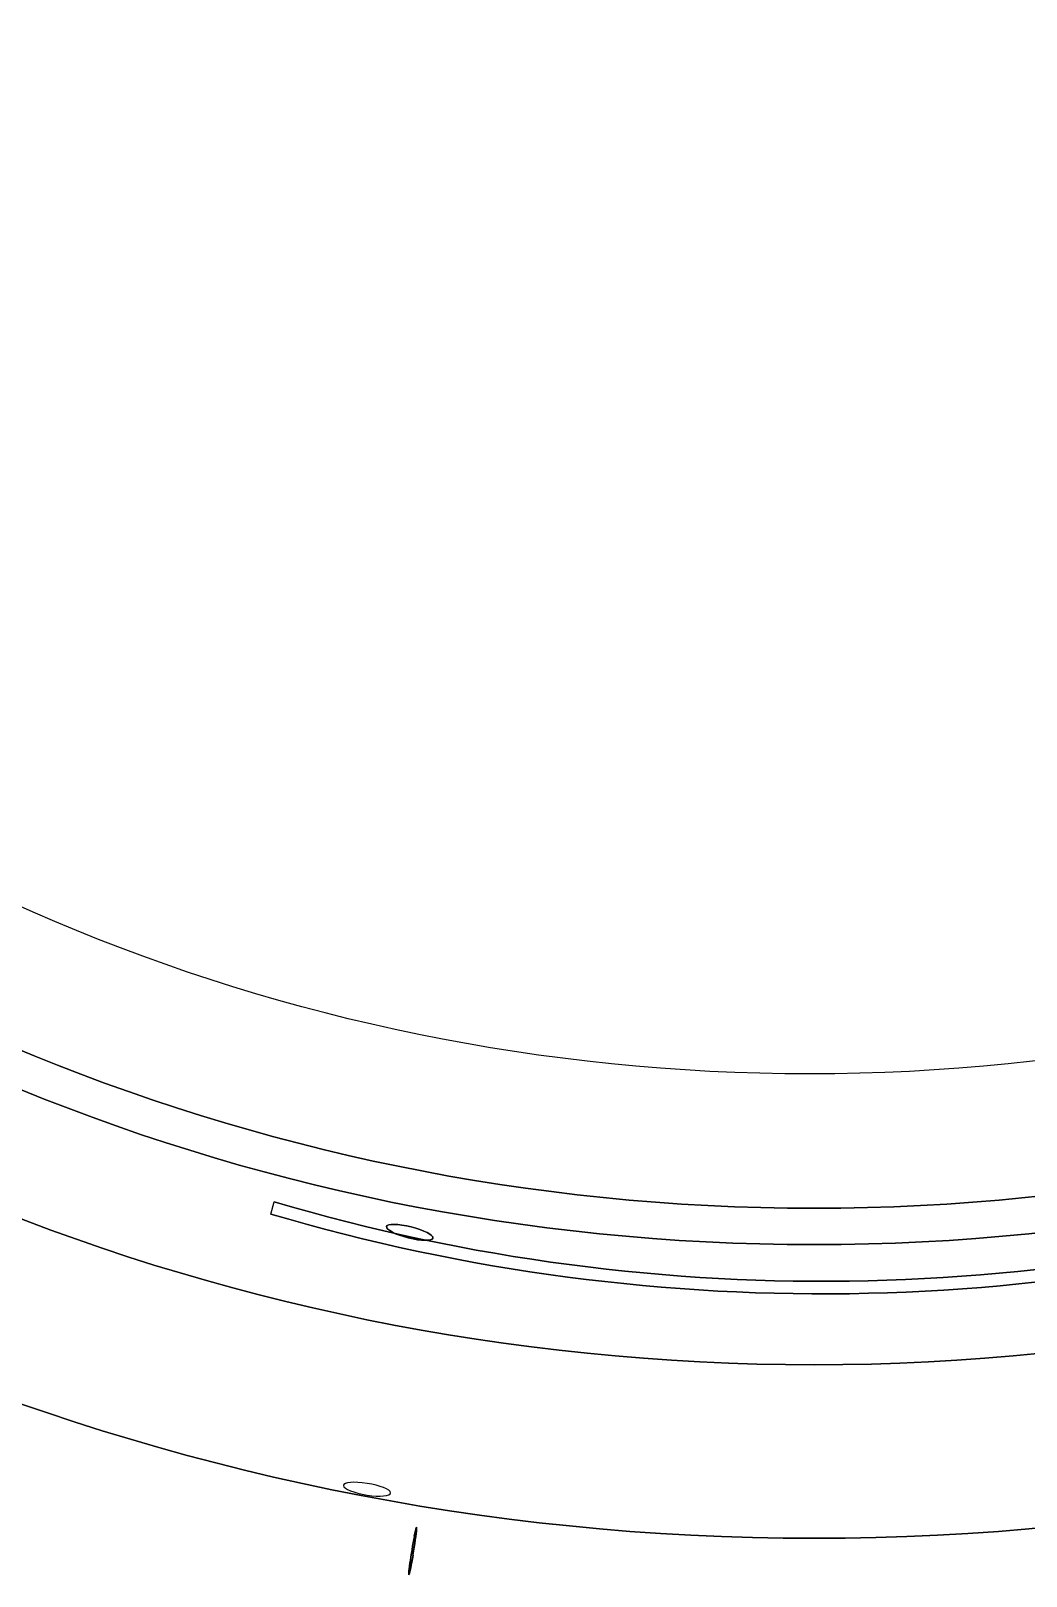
# Model space of a CAD drawing. Header units: millimetres. Extents: x 43168.9 to 43194.6, y -25545.1 to -25543.4.
# Drawn here: x 43170.382118 to 43170.384017, y -25543.923872 to -25543.920923 of the extents above; entities that cross this region are included whole.
import ezdxf

# ---------------------------------------------------------------- set-up
doc = ezdxf.new("R2010")
doc.units = ezdxf.units.MM
doc.header["$LTSCALE"] = 200

msp = doc.modelspace()

# ---------------------------------------------------------------- linework, layer by layer
for p, q in [((43170.38257572546, -25543.92318096859, 0.01136849469360441), (43170.38258252823, -25543.92315795289, 0.01136849469360441)), ((43170.38258252823, -25543.92315795289, 0.01036849469360441), (43170.38258252823, -25543.92315795289, 0.01136849469360441)), ((43170.38257572546, -25543.92318096859, 0.01036849469360441), (43170.38257572546, -25543.92318096859, 0.01136849469360441))]:
    msp.add_line(p, q)
at = {"extrusion": (0, 0, -1)}
msp.add_line((43170.38257572546, -25543.92318096859, 0.01036849469360441), (43170.38258252823, -25543.92315795289, 0.01036849469360441), dxfattribs=at)
at = {"extrusion": (-0.9589873995777402, 0.2834487033858576, 0)}
for p, q in [((43170.38257572546, -25543.92318096859, 0.01136849469360441), (43170.38258252823, -25543.92315795289, 0.01136849469360441)), ((43170.38257572546, -25543.92318096859, 0.01036849469360441), (43170.38258252823, -25543.92315795289, 0.01036849469360441)), ((43170.38258252823, -25543.92315795289, 0.01036849469360441), (43170.38258252823, -25543.92315795289, 0.01136849469360441)), ((43170.38257572546, -25543.92318096859, 0.01036849469360441), (43170.38257572546, -25543.92318096859, 0.01136849469360441))]:
    msp.add_line(p, q, dxfattribs=at)
for centre, radius in [((43170.38361247953, -25543.91923345247, 0.0120556941268622), 0.004566449080721259), ((43170.38361247953, -25543.91923345247, 0.01197933280888286), 0.004566449080721259), ((43170.38361247953, -25543.91923345247, 0.0120556941268622), 0.004566449080721259), ((43170.38361247953, -25543.91923345247, 0.01197933280888286), 0.004235272369038546), ((43170.38361247953, -25543.91923345247, 0.01172479502731119), 0.004005996155783237), ((43170.38361247953, -25543.91923345247, 0.01172479502731119), 0.004005996155783237), ((43170.38361247953, -25543.91923345247, 0.002205082340510182), 0.004005996155783237), ((43170.38361247953, -25543.91923345247, 0.002285392237536607), 0.003936490781277223), ((43170.38361247953, -25543.91923345247, 0.002285392237536607), 0.003936490781277223), ((43170.38361247953, -25543.91923345247, 0.0120556941268622), 0.003936490781277223), ((43170.38360407183, -25543.91921360648), 0.0037)]:
    msp.add_circle(centre, radius)
at = {"extrusion": (0, 0, -1)}
for centre, radius in [((-43170.38361247953, -25543.91923345247, -0.01197933280888286), 0.004566449080721259), ((-43170.38361247953, -25543.91923345247, -0.01197933280888286), 0.004235272369038546), ((-43170.38361247953, -25543.91923345247, -0.002205082340510182), 0.004005996155783237), ((-43170.38361247953, -25543.91923345247, -0.0120556941268622), 0.003936490781277223)]:
    msp.add_circle(centre, radius, dxfattribs=at)
at = {"extrusion": (0.2348031501332584, 0.9424712480735692, -0.2379399656260955)}
msp.add_circle((-48065.07372395728, -3414.429073911506, -13937.87393780995), 4.557526675571354e-05, dxfattribs=at)
at = {"extrusion": (-0.2348031501332584, -0.9424712480735692, 0.2379399656260955)}
msp.add_circle((48065.07372395728, -3414.429073911506, 13937.87393780995), 4.557526675571354e-05, dxfattribs=at)
for centre, radius in [((43170.38362895386, -25543.91961759803, 0.01136849469360441), 0.003691763690690872), ((43170.38362895386, -25543.91961759803, 0.01136849469360441), 0.003691763690690872), ((43170.38362895386, -25543.91961759803, 0.01036849469360441), 0.003691763690690872), ((43170.38362895386, -25543.91961759803, 0.01136849469360441), 0.003715763690690872), ((43170.38362895386, -25543.91961759803, 0.01036849469360441), 0.003715763690690872)]:
    msp.add_arc(centre, radius, 253.5338568921643, 289.1551417827513)
at = {"extrusion": (0, 0, -1)}
for centre, radius in [((-43170.38362895386, -25543.91961759803, -0.01036849469360441), 0.003691763690690872), ((-43170.38362895386, -25543.91961759803, -0.01036849469360441), 0.003715763690690872), ((-43170.38362895386, -25543.91961759803, -0.01136849469360441), 0.003715763690690872)]:
    msp.add_arc(centre, radius, 250.8448582172487, 286.4661431078356, dxfattribs=at)
at = {"extrusion": (0.9848284860837548, -0.1682513707001969, 0.04247739699516093)}
msp.add_arc((-17909.07196563498, -1990.289061724553, 46813.22345403493), 4.518610006515542e-05, 258.9074610535058, 52.27879771465116, dxfattribs=at)
at = {"extrusion": (-0.9848284860837548, 0.1682513707001969, -0.04247739699516093)}
msp.add_arc((17909.07196563498, -1990.289061724553, -46813.22345403493), 4.518610006515542e-05, 127.7212022853488, 281.0925389464942, dxfattribs=at)
at = {"extrusion": (0.1590057207468127, 0.9572424938892898, -0.2416691719322096)}
msp.add_ellipse((43170.38275950551, -25543.923706163, 0.01116542524680385), major_axis=(1.06406477980838e-19, 1.115606825482809e-05, 4.418876645651091e-05), ratio=0.9970113265078925, start_param=1.570796326794867, end_param=7.853981633974453, dxfattribs=at)
msp.add_ellipse((43170.38275950551, -25543.923706163, 0.01116542524680385), major_axis=(1.06406477980838e-19, 1.115606825482809e-05, 4.418876645651091e-05), ratio=0.9970113265078925, start_param=1.570796326794867, end_param=7.853981633974453, dxfattribs=at)
at = {"extrusion": (-0.9856154657662428, 0.1638619559210311, -0.04136922822735183)}
msp.add_ellipse((43170.38284674432, -25543.92382448222, 0.01119529657784309), major_axis=(1.069462515493202e-19, 1.115606825482809e-05, 4.418876645651091e-05), ratio=0.9970113265078925, start_param=3.062836391574189, end_param=6.702392289279302, dxfattribs=at)
at = {"extrusion": (0.9856154657662428, -0.1638619559210311, 0.04136922822735183)}
msp.add_ellipse((43170.38284674432, -25543.92382448222, 0.01119529657784309), major_axis=(1.069462515493202e-19, 1.115606825482809e-05, 4.418876645651091e-05), ratio=0.9970113265078925, start_param=-0.4192069820997153, end_param=3.220348915605397, dxfattribs=at)
at = {"extrusion": (0.9856154657662421, -0.1638619559210336, 0.04136922822735243)}
msp.add_ellipse((43170.38284702167, -25543.92382298481, 0.0111946200728851), major_axis=(1.058360709993155e-19, 1.106080671339503e-05, 4.381143907642334e-05), ratio=0.9990043234468093, start_param=-0.3826377134905355, end_param=3.184445833928189, dxfattribs=at)
msp.add_ellipse((43170.38284702167, -25543.92382298481, 0.0111946200728851), major_axis=(1.058360709993155e-19, 1.106080671339503e-05, 4.381143907642334e-05), ratio=0.9990043234468093, start_param=-0.3826377134905355, end_param=3.184445833928189, dxfattribs=at)
for points, knots in [([(43170.38284674896, -25543.92383189809, 0.01115032491546878), (43170.38284706465, -25543.92383012387, 0.0111500333321647), (43170.38284737909, -25543.92382832952, 0.01114985023683816), (43170.38284869373, -25543.92382071154, 0.01114954510024377), (43170.38284964657, -25543.92381490179, 0.01115046605877948), (43170.3828513475, -25543.92380392412, 0.01115451256129719), (43170.38285207866, -25543.92379886381, 0.01115760465462541), (43170.38285297269, -25543.92379205453, 0.01116384798288865), (43170.38285324188, -25543.92378984025, 0.01116637754370665), (43170.38285366134, -25543.92378599576, 0.01117188038774362), (43170.38285381029, -25543.92378437741, 0.0111748372480944), (43170.38285389575, -25543.92378309264, 0.01117794471124)], [1.128278245709212, 1.128278245709212, 1.128278245709212, 1.128278245709212, 1.155776491152996, 1.155776491152996, 1.244338505548122, 1.244338505548122, 1.333128112986339, 1.333128112986339, 1.383561611627633, 1.383561611627633, 1.434016602103281, 1.434016602103281, 1.434016602103281, 1.434016602103281]), ([(43170.38284674896, -25543.92383189809, 0.01115032491546878), (43170.38284706465, -25543.92383012387, 0.0111500333321647), (43170.38284737909, -25543.92382832952, 0.01114985023683816), (43170.38284869373, -25543.92382071154, 0.01114954510024377), (43170.38284964657, -25543.92381490179, 0.01115046605877948), (43170.3828513475, -25543.92380392412, 0.01115451256129719), (43170.38285207866, -25543.92379886381, 0.01115760465462541), (43170.38285297269, -25543.92379205453, 0.01116384798288865), (43170.38285324188, -25543.92378984025, 0.01116637754370665), (43170.38285366134, -25543.92378599576, 0.01117188038774362), (43170.38285381029, -25543.92378437741, 0.0111748372480944), (43170.38285389575, -25543.92378309264, 0.01117794471124)], [1.128278245709212, 1.128278245709212, 1.128278245709212, 1.128278245709212, 1.155776491152996, 1.155776491152996, 1.244338505548122, 1.244338505548122, 1.333128112986339, 1.333128112986339, 1.383561611627633, 1.383561611627633, 1.434016602103281, 1.434016602103281, 1.434016602103281, 1.434016602103281]), ([(43170.38285398122, -25543.92378098408, 0.01118431486620656), (43170.38285398122, -25543.92378008078, 0.01118789277769217), (43170.38285390368, -25543.92377960544, 0.01119157342856488), (43170.38285350151, -25543.92377952465, 0.01120121782436775), (43170.38285306049, -25543.92378061985, 0.01120710459253459), (43170.3828518426, -25543.92378497592, 0.01121808685101901), (43170.38285107823, -25543.92378818948, 0.01122307985471985), (43170.38284997788, -25543.92379329531, 0.01122836736905), (43170.38284974931, -25543.92379437727, 0.01122938100900184), (43170.38284951544, -25543.92379550492, 0.01123033663283876)], [1.467687946851834, 1.467687946851834, 1.467687946851834, 1.467687946851834, 1.523281553840435, 1.523281553840435, 1.612485118414952, 1.612485118414952, 1.701446796513566, 1.701446796513566, 1.723978013996099, 1.723978013996099, 1.723978013996099, 1.723978013996099]), ([(43170.38285398122, -25543.92378098408, 0.01118431486620656), (43170.38285398122, -25543.92378008078, 0.01118789277769217), (43170.38285390368, -25543.92377960544, 0.01119157342856488), (43170.38285350151, -25543.92377952465, 0.01120121782436775), (43170.38285306049, -25543.92378061985, 0.01120710459253459), (43170.3828518426, -25543.92378497592, 0.01121808685101901), (43170.38285107823, -25543.92378818948, 0.01122307985471985), (43170.38284997788, -25543.92379329531, 0.01122836736905), (43170.38284974931, -25543.92379437727, 0.01122938100900184), (43170.38284951544, -25543.92379550492, 0.01123033663283876)], [1.467687946851834, 1.467687946851834, 1.467687946851834, 1.467687946851834, 1.523281553840435, 1.523281553840435, 1.612485118414952, 1.612485118414952, 1.701446796513566, 1.701446796513566, 1.723978013996099, 1.723978013996099, 1.723978013996099, 1.723978013996099])]:
    msp.add_open_spline(points, degree=3, knots=knots)
for points in [[(43170.38284951544, -25543.92379550492, 0.01123033663283876), (43170.3828496216, -25543.92379588234, 0.01123063817168508), (43170.38284973945, -25543.92379625372, 0.01123092477393875), (43170.3828498701, -25543.92379661742, 0.01123119689927494)], [(43170.38284951544, -25543.92379550492, 0.01123033663283876), (43170.3828496216, -25543.92379588234, 0.01123063817168508), (43170.38284973945, -25543.92379625372, 0.01123092477393875), (43170.3828498701, -25543.92379661742, 0.01123119689927494)], [(43170.38285389575, -25543.92378309264, 0.01117794471124), (43170.38285395278, -25543.92378223525, 0.01118001848951014), (43170.38285398122, -25543.92378153118, 0.01118214783482224), (43170.38285398122, -25543.92378098408, 0.01118431486620656)], [(43170.38285389575, -25543.92378309264, 0.01117794471124), (43170.38285395278, -25543.92378223525, 0.01118001848951014), (43170.38285398122, -25543.92378153118, 0.01118214783482224), (43170.38285398122, -25543.92378098408, 0.01118431486620656)], [(43170.38284734849, -25543.92383218741, 0.0111503822905824), (43170.38284713645, -25543.92383209486, 0.01115036358807246), (43170.38284693689, -25543.9238319985, 0.01115034445226846), (43170.38284674896, -25543.92383189809, 0.01115032491546878)], [(43170.38284734849, -25543.92383218741, 0.0111503822905824), (43170.38284713645, -25543.92383209486, 0.01115036358807246), (43170.38284693689, -25543.9238319985, 0.01115034445226846), (43170.38284674896, -25543.92383189809, 0.01115032491546878)]]:
    msp.add_open_spline(points, degree=3)

doc.saveas('drawing.dxf')
